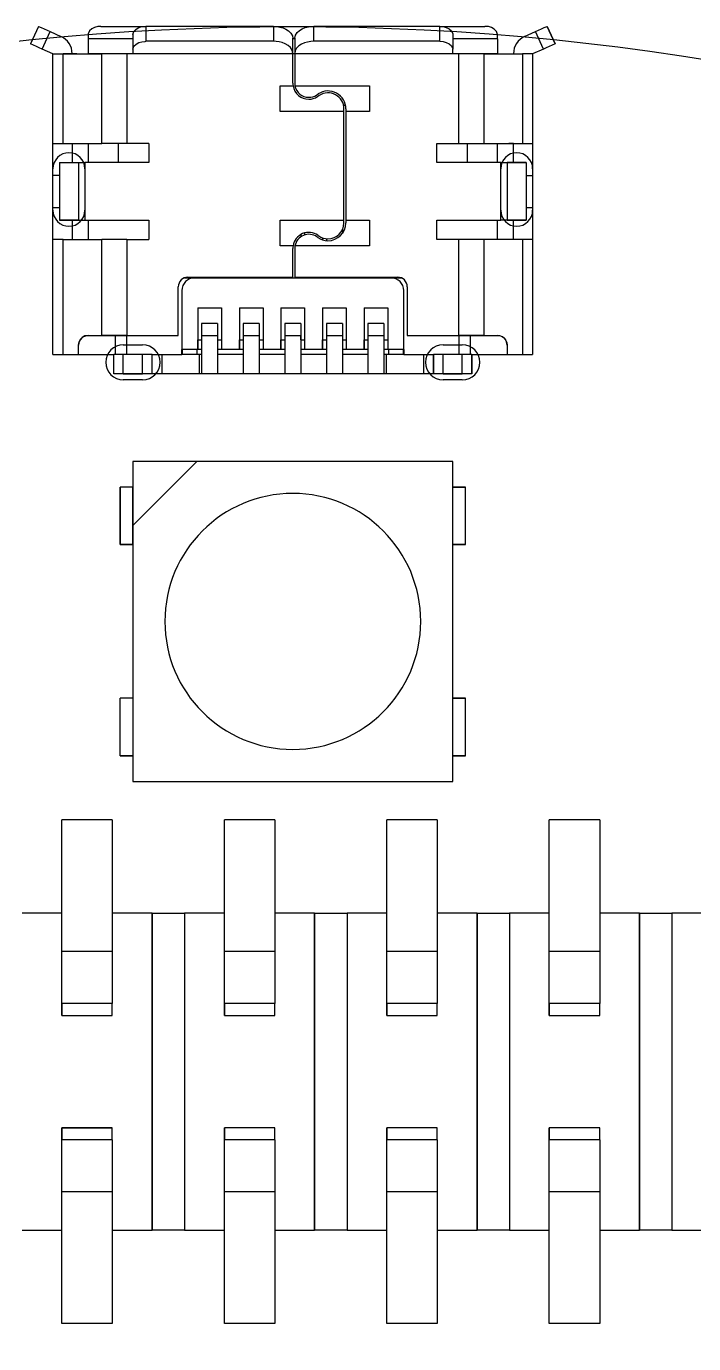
# Model space of a CAD drawing. Extents: x -39.9 to 39.9, y -39.9 to 39.9.
# Drawn here: x -4.17 to 6.27, y 19.31 to 39.9 of the extents above; entities that cross this region are included whole.
import ezdxf

# ---------------------------------------------------------------- set-up
doc = ezdxf.new("R2010")
doc.units = 0
doc.layers.get('0').update_dxf_attribs({"linetype": 'continuous'})

# ---------------------------------------------------------------- blocks, each defined once
blk = doc.blocks.new('PART__FEATURE016')
at = {"color": 0}
for p, q in [((-3.978, 39.9), (-4.1, 39.626)), ((-3.917, 39.545), (-3.795, 39.819)), ((-3.795, 39.819), (-3.625, 39.743)), ((-3.2, 39.775), (-3.2, 39.703)), ((-3, 39.9), (-2.3, 39.9)), ((-2.5, 39.775), (-2.5, 39.541)), ((-0.3, 39.9), (-2.3, 39.9)), ((-2.3, 39.9), (-2.3, 39.666)), ((-0.3, 39.9), (0.33, 39.9)), ((-0.3, 39.9), (-0.3, 39.666)), ((2.3, 39.9), (0.33, 39.9)), ((0.33, 39.666), (0.33, 39.9)), ((2.3, 39.9), (3, 39.9)), ((2.3, 39.666), (2.3, 39.9)), ((2.5, 39.775), (2.5, 39.541)), ((3.2, 39.703), (3.2, 39.775)), ((3.625, 39.743), (3.795, 39.819)), ((3.917, 39.545), (3.795, 39.819)), ((3.978, 39.9), (4.1, 39.626)), ((4.1, 39.626), (3.978, 39.9)), ((-3.75, 39.47), (-3.917, 39.545)), ((-2.5, 39.703), (-3.2, 39.703)), ((-2.5, 39.541), (-2.5, 39.47)), ((-0.3, 39.666), (-2.3, 39.666)), ((0, 39.478), (0, 39.713)), ((0.03, 39.703), (0, 39.703)), ((0.03, 39.713), (0.03, 39.478)), ((2.3, 39.666), (0.33, 39.666)), ((3.2, 39.703), (2.5, 39.703)), ((2.5, 39.47), (2.5, 39.541)), ((3.917, 39.545), (3.75, 39.47)), ((-3.75, 38.07), (-3.75, 39.47)), ((-3.45, 39.47), (-3.589, 39.47)), ((-3.589, 39.47), (-2.985, 39.47)), ((-3.589, 38.07), (-3.589, 39.47)), ((-3.45, 39.473), (-3.45, 39.47)), ((-3.2, 39.472), (-3.2, 39.47)), ((-2.5, 39.472), (-3.2, 39.472)), ((-2.985, 38.07), (-2.985, 39.47)), ((-2.5, 39.47), (-2.596, 39.47)), ((-2.596, 39.47), (-2.596, 38.07)), ((0, 39.47), (-2.5, 39.47)), ((0, 39.47), (0, 39.478)), ((0.03, 39.472), (0, 39.472)), ((0, 39.011), (0, 39.47)), ((0.03, 39.478), (0.03, 39.47)), ((2.5, 39.47), (0.03, 39.47)), ((0.03, 39.47), (0.03, 39.011)), ((3.2, 39.472), (2.5, 39.472)), ((2.596, 39.47), (2.5, 39.47)), ((2.596, 38.07), (2.596, 39.47)), ((2.985, 39.47), (3.589, 39.47)), ((2.985, 39.47), (2.985, 38.07)), ((3.2, 39.47), (3.2, 39.472)), ((3.45, 39.47), (3.45, 39.473)), ((3.589, 39.47), (3.589, 38.07)), ((3.75, 39.47), (3.75, 38.07)), ((-0.2, 38.57), (-0.2, 38.97)), ((-0.2, 38.97), (0.003, 38.97)), ((0.034, 38.97), (1.2, 38.97)), ((1.2, 38.97), (1.2, 38.57)), ((0.37, 38.827), (0.398, 38.845)), ((0.414, 38.82), (0.386, 38.801)), ((0.8, 38.57), (-0.2, 38.57)), ((0.793, 38.67), (0.823, 38.67)), ((0.793, 38.67), (0.823, 38.67)), ((0.8, 38.57), (0.8, 38.61)), ((0.8, 36.87), (0.8, 38.57)), ((0.83, 38.61), (0.83, 38.57)), ((1.2, 38.57), (0.83, 38.57)), ((0.83, 38.57), (0.83, 36.87)), ((-3.75, 37.57), (-3.75, 38.07)), ((-3.589, 38.07), (-2.985, 38.07)), ((-3.2, 38.07), (-3.2, 37.77)), ((-2.725, 37.77), (-2.725, 38.07)), ((-2.25, 38.07), (-2.596, 38.07)), ((-2.25, 38.07), (-2.25, 37.77)), ((2.25, 38.07), (2.596, 38.07)), ((2.25, 37.77), (2.25, 38.07)), ((2.725, 38.07), (2.725, 37.77)), ((2.985, 38.07), (3.589, 38.07)), ((3.2, 37.77), (3.2, 38.07)), ((3.45, 38.07), (3.589, 38.07)), ((3.75, 38.07), (3.75, 37.07)), ((-3.65, 37.77), (-3.35, 37.77)), ((-3.65, 37.77), (-3.65, 36.87)), ((-3.35, 37.77), (-3.35, 36.87)), ((-2.25, 37.77), (-3.25, 37.77)), ((-3.25, 37.77), (-3.25, 36.87)), ((3.25, 37.77), (2.25, 37.77)), ((3.25, 36.87), (3.25, 37.77)), ((3.35, 37.77), (3.65, 37.77)), ((3.35, 37.77), (3.35, 36.87)), ((3.65, 37.77), (3.65, 36.87)), ((-3.75, 37.07), (-3.75, 37.57)), ((-3.65, 37.57), (-3.75, 37.57)), ((3.65, 37.57), (3.75, 37.57)), ((3.75, 37.57), (3.75, 37.07)), ((-3.75, 36.57), (-3.75, 37.07)), ((-3.75, 37.07), (-3.65, 37.07)), ((3.65, 37.07), (3.75, 37.07)), ((-3.65, 36.87), (-3.35, 36.87)), ((-3.25, 36.87), (-2.25, 36.87)), ((-3.2, 36.87), (-3.2, 36.57)), ((-2.25, 36.87), (-2.25, 36.57)), ((-0.2, 36.47), (-0.2, 36.87)), ((-0.2, 36.87), (0.8, 36.87)), ((0.8, 36.83), (0.8, 36.87)), ((0.83, 36.87), (1.2, 36.87)), ((0.83, 36.87), (0.83, 36.83)), ((1.2, 36.87), (1.2, 36.47)), ((2.25, 36.57), (2.25, 36.87)), ((2.25, 36.87), (3.25, 36.87)), ((3.2, 36.57), (3.2, 36.87)), ((3.35, 36.87), (3.65, 36.87)), ((0.125, 36.646), (0.125, 36.611)), ((0.185, 36.671), (0.185, 36.64)), ((0.185, 36.671), (0.185, 36.64)), ((0.775, 36.721), (0.775, 36.664)), ((-3.75, 34.77), (-3.75, 36.57)), ((-3.589, 36.57), (-2.985, 36.57)), ((-3.589, 34.77), (-3.589, 36.57)), ((-2.985, 35.07), (-2.985, 36.57)), ((-2.596, 36.57), (-2.25, 36.57)), ((-2.596, 36.57), (-2.596, 35.07)), ((0.003, 36.47), (-0.2, 36.47)), ((1.2, 36.47), (0.034, 36.47)), ((0.389, 36.601), (0.376, 36.61)), ((0.393, 36.635), (0.407, 36.625)), ((0.465, 36.595), (0.465, 36.563)), ((0.525, 36.581), (0.525, 36.551)), ((2.596, 36.57), (2.25, 36.57)), ((2.596, 35.07), (2.596, 36.57)), ((3.589, 36.57), (2.985, 36.57)), ((2.985, 36.57), (2.985, 35.07)), ((3.589, 36.57), (3.589, 34.77)), ((3.75, 36.57), (3.75, 34.77)), ((0, 35.98), (0, 36.43)), ((0.03, 36.43), (0.03, 35.98)), ((-1.79, 35.07), (-1.79, 35.83)), ((-1.694, 35.97), (-1.535, 35.97)), ((-1.64, 35.98), (0, 35.98)), ((-1.535, 35.97), (1.535, 35.97)), ((-1.525, 35.97), (-1.525, 35.98)), ((-1.525, 35.97), (-1.485, 35.97)), ((-1.485, 35.98), (-1.485, 35.97)), ((-1.425, 35.98), (-1.425, 35.97)), ((-1.425, 35.98), (-1.425, 35.97)), ((-1.425, 35.97), (-1.175, 35.97)), ((-1.175, 35.98), (-1.175, 35.97)), ((-1.115, 35.98), (-1.115, 35.97)), ((-1.115, 35.97), (-0.835, 35.97)), ((-0.835, 35.98), (-0.835, 35.97)), ((-0.775, 35.98), (-0.775, 35.97)), ((-0.775, 35.97), (-0.525, 35.97)), ((-0.525, 35.98), (-0.525, 35.97)), ((-0.465, 35.98), (-0.465, 35.97)), ((-0.465, 35.98), (-0.465, 35.97)), ((-0.465, 35.97), (-0.4, 35.97)), ((-0.185, 35.98), (-0.185, 35.97)), ((-0.125, 35.98), (-0.125, 35.97)), ((0.03, 35.98), (1.64, 35.98)), ((0.125, 35.98), (0.125, 35.97)), ((0.185, 35.98), (0.185, 35.97)), ((0.185, 35.98), (0.185, 35.97)), ((0.4, 35.97), (0.465, 35.97)), ((0.465, 35.98), (0.465, 35.97)), ((0.525, 35.98), (0.525, 35.97)), ((0.525, 35.97), (0.775, 35.97)), ((0.775, 35.98), (0.775, 35.97)), ((0.835, 35.98), (0.835, 35.97)), ((0.835, 35.98), (0.835, 35.97)), ((0.835, 35.97), (1.115, 35.97)), ((1.115, 35.98), (1.115, 35.97)), ((1.175, 35.98), (1.175, 35.97)), ((1.175, 35.98), (1.175, 35.97)), ((1.175, 35.97), (1.425, 35.97)), ((1.425, 35.98), (1.425, 35.97)), ((1.485, 35.98), (1.485, 35.97)), ((1.485, 35.97), (1.525, 35.97)), ((1.525, 35.98), (1.525, 35.97)), ((1.535, 35.97), (1.694, 35.97)), ((1.79, 35.83), (1.79, 35.07)), ((-1.735, 35.77), (-1.735, 34.85)), ((1.735, 34.85), (1.735, 35.77)), ((-1.485, 35.5), (-1.485, 34.85)), ((-1.485, 35.5), (-1.115, 35.5)), ((-1.115, 35.5), (-1.115, 34.85)), ((-0.835, 35.5), (-0.835, 34.85)), ((-0.835, 35.5), (-0.465, 35.5)), ((-0.465, 35.5), (-0.465, 34.85)), ((-0.465, 35.5), (-0.465, 34.85)), ((-0.185, 35.5), (-0.185, 34.85)), ((-0.185, 35.5), (0.185, 35.5)), ((0.185, 35.5), (0.185, 34.85)), ((0.185, 35.5), (0.185, 34.85)), ((0.465, 35.5), (0.465, 34.85)), ((0.465, 35.5), (0.835, 35.5)), ((0.835, 35.5), (0.835, 34.85)), ((0.835, 35.5), (0.835, 34.85)), ((1.115, 35.5), (1.115, 34.85)), ((1.115, 35.5), (1.485, 35.5)), ((1.485, 35.5), (1.485, 34.85)), ((-1.425, 35.257), (-1.425, 35.07)), ((-1.175, 35.257), (-1.425, 35.257)), ((-0.525, 35.257), (-0.775, 35.257)), ((0.125, 35.257), (-0.125, 35.257)), ((0.775, 35.257), (0.525, 35.257)), ((1.175, 35.257), (1.175, 35.07)), ((1.425, 35.257), (1.175, 35.257)), ((-3.2, 35.07), (-2.985, 35.07)), ((-2.773, 35.07), (-2.985, 35.07)), ((-2.773, 34.77), (-2.773, 35.07)), ((-2.596, 35.07), (-1.79, 35.07)), ((-2.596, 34.77), (-2.596, 35.07)), ((-1.485, 35), (-1.425, 35)), ((-1.485, 34.85), (-1.485, 35)), ((-1.425, 35.07), (-1.425, 34.47)), ((-1.425, 35.07), (-1.175, 35.07)), ((-1.175, 35.07), (-1.175, 34.47)), ((-1.175, 35), (-1.115, 35)), ((-1.115, 35), (-1.115, 34.85)), ((-0.835, 35), (-0.775, 35)), ((-0.835, 34.85), (-0.835, 35)), ((-0.775, 35.07), (-0.775, 34.47)), ((-0.775, 35.07), (-0.525, 35.07)), ((-0.525, 35.07), (-0.525, 34.47)), ((-0.525, 35), (-0.465, 35)), ((-0.185, 35), (-0.125, 35)), ((-0.185, 34.85), (-0.185, 35)), ((-0.125, 35.07), (-0.125, 34.47)), ((-0.125, 35.07), (0.125, 35.07)), ((0.125, 35), (0.125, 35.07)), ((0.125, 35.07), (0.125, 34.47)), ((0.125, 35), (0.185, 35)), ((0.465, 35), (0.525, 35)), ((0.465, 34.85), (0.465, 35)), ((0.525, 35.07), (0.525, 34.47)), ((0.525, 35.07), (0.775, 35.07)), ((0.775, 35.07), (0.775, 34.47)), ((0.775, 35), (0.835, 35)), ((1.115, 35), (1.175, 35)), ((1.115, 34.85), (1.115, 35)), ((1.175, 35.07), (1.175, 34.47)), ((1.175, 35.07), (1.425, 35.07)), ((1.425, 35.07), (1.425, 34.47)), ((1.425, 35), (1.485, 35)), ((1.485, 35), (1.485, 34.85)), ((1.79, 35.07), (2.596, 35.07)), ((2.596, 35.07), (2.596, 34.77)), ((2.985, 35.07), (2.773, 35.07)), ((2.773, 35.07), (2.773, 34.77)), ((2.985, 35.07), (3.2, 35.07)), ((-3.35, 34.77), (-3.35, 34.92)), ((-1.485, 34.85), (-1.735, 34.85)), ((-1.735, 34.77), (-1.735, 34.85)), ((-1.73, 34.85), (-1.73, 34.77)), ((-1.5, 34.85), (-1.5, 34.77)), ((-1.425, 34.85), (-1.485, 34.85)), ((-1.115, 34.85), (-1.175, 34.85)), ((-0.835, 34.85), (-1.115, 34.85)), ((-0.775, 34.85), (-0.835, 34.85)), ((-0.465, 34.85), (-0.525, 34.85)), ((-0.185, 34.85), (-0.465, 34.85)), ((-0.125, 34.85), (-0.185, 34.85)), ((0.185, 34.85), (0.125, 34.85)), ((0.465, 34.85), (0.185, 34.85)), ((0.525, 34.85), (0.465, 34.85)), ((0.835, 34.85), (0.775, 34.85)), ((1.115, 34.85), (0.835, 34.85)), ((1.175, 34.85), (1.115, 34.85)), ((1.485, 34.85), (1.425, 34.85)), ((1.735, 34.85), (1.485, 34.85)), ((1.5, 34.77), (1.5, 34.85)), ((1.73, 34.77), (1.73, 34.85)), ((1.735, 34.85), (1.735, 34.77)), ((3.35, 34.92), (3.35, 34.77)), ((-3.589, 34.77), (-3.35, 34.77)), ((-3.35, 34.77), (-2.8, 34.77)), ((-2.8, 34.47), (-2.8, 34.77)), ((-2.35, 34.77), (-2.65, 34.77)), ((-2.65, 34.47), (-2.65, 34.77)), ((-2.35, 34.47), (-2.35, 34.77)), ((-2.2, 34.47), (-2.2, 34.77)), ((-2.2, 34.77), (-1.735, 34.77)), ((-2.05, 34.77), (-2.05, 34.47)), ((-1.46, 34.77), (-1.735, 34.77)), ((-1.46, 34.47), (-1.46, 34.77)), ((-0.775, 34.77), (-1.175, 34.77)), ((-0.125, 34.77), (-0.525, 34.77)), ((0.525, 34.77), (0.125, 34.77)), ((1.175, 34.77), (0.775, 34.77)), ((1.735, 34.77), (1.46, 34.77)), ((1.46, 34.77), (1.46, 34.47)), ((1.735, 34.77), (2.2, 34.77)), ((2.05, 34.47), (2.05, 34.77)), ((2.2, 34.77), (2.2, 34.47)), ((2.2, 34.47), (2.2, 34.77)), ((2.65, 34.77), (2.35, 34.77)), ((2.35, 34.47), (2.35, 34.77)), ((2.65, 34.47), (2.65, 34.77)), ((2.8, 34.77), (3.35, 34.77)), ((2.8, 34.77), (2.8, 34.47)), ((2.8, 34.47), (2.8, 34.77)), ((3.35, 34.77), (3.589, 34.77)), ((-2.35, 34.47), (-2.65, 34.47)), ((-1.46, 34.47), (-2.05, 34.47)), ((-1.175, 34.47), (-1.425, 34.47)), ((1.26, 34.47), (-1.26, 34.47)), ((1.2, 34.47), (-1.2, 34.47)), ((-0.525, 34.47), (-0.775, 34.47)), ((0.125, 34.47), (-0.125, 34.47)), ((0.775, 34.47), (0.525, 34.47)), ((1.425, 34.47), (1.175, 34.47)), ((2.05, 34.47), (1.46, 34.47)), ((2.65, 34.47), (2.35, 34.47))]:
    blk.add_line(p, q, dxfattribs=at)
for points in [[(-3.978, 39.9), (-3.932, 39.88), (-3.887, 39.859), (-3.841, 39.839), (-3.795, 39.819)], [(-3, 39.9), (-3.05, 39.896), (-3.098, 39.884), (-3.143, 39.862), (-3.18, 39.829), (-3.2, 39.784), (-3.2, 39.775)], [(-2.5, 39.775), (-2.485, 39.822), (-2.45, 39.858), (-2.406, 39.881), (-2.358, 39.895), (-2.308, 39.9), (-2.3, 39.9)], [(-0.3, 39.9), (-0.25, 39.897), (-0.201, 39.889), (-0.153, 39.876), (-0.107, 39.856), (-0.065, 39.829), (-0.03, 39.794), (-0.006, 39.75), (0, 39.713)], [(0.03, 39.713), (0.04, 39.761), (0.067, 39.803), (0.105, 39.836), (0.148, 39.862), (0.194, 39.88), (0.243, 39.892), (0.292, 39.899), (0.33, 39.9)], [(2.3, 39.9), (2.35, 39.896), (2.398, 39.884), (2.443, 39.862), (2.48, 39.829), (2.5, 39.784), (2.5, 39.775)], [(3.2, 39.775), (3.185, 39.822), (3.15, 39.858), (3.106, 39.881), (3.058, 39.895), (3.008, 39.9), (3, 39.9)], [(3.795, 39.819), (3.841, 39.839), (3.887, 39.859), (3.932, 39.88), (3.978, 39.9)], [(-3.917, 39.545), (-3.963, 39.565), (-4.009, 39.585), (-4.054, 39.606), (-4.1, 39.626)], [(-3.2, 39.703), (-3.2, 39.653), (-3.2, 39.603), (-3.2, 39.553), (-3.2, 39.503), (-3.2, 39.472)], [(-2.5, 39.541), (-2.485, 39.588), (-2.45, 39.623), (-2.406, 39.646), (-2.358, 39.66), (-2.308, 39.665), (-2.3, 39.666)], [(0, 39.478), (-0.01, 39.527), (-0.037, 39.569), (-0.075, 39.602), (-0.118, 39.627), (-0.164, 39.645), (-0.213, 39.657), (-0.262, 39.664), (-0.3, 39.666)], [(0.33, 39.666), (0.28, 39.663), (0.231, 39.655), (0.183, 39.641), (0.137, 39.622), (0.095, 39.595), (0.06, 39.559), (0.036, 39.515), (0.03, 39.478)], [(2.3, 39.666), (2.35, 39.662), (2.398, 39.649), (2.443, 39.628), (2.48, 39.595), (2.5, 39.549), (2.5, 39.541)], [(3.2, 39.703), (3.2, 39.653), (3.2, 39.603), (3.2, 39.553), (3.2, 39.503), (3.2, 39.472)], [(4.1, 39.626), (4.054, 39.606), (4.009, 39.585), (3.963, 39.565), (3.917, 39.545)], [(-3.75, 39.47), (-3.7, 39.47), (-3.65, 39.47), (-3.6, 39.47), (-3.589, 39.47)], [(-3.45, 39.47), (-3.4, 39.47), (-3.35, 39.47), (-3.3, 39.47), (-3.25, 39.47), (-3.2, 39.47)], [(-3.377, 39.47), (-3.427, 39.47), (-3.45, 39.47)], [(-2.596, 39.47), (-2.646, 39.47), (-2.696, 39.47), (-2.746, 39.47), (-2.796, 39.47), (-2.846, 39.47), (-2.896, 39.47), (-2.946, 39.47), (-2.985, 39.47)], [(2.985, 39.47), (2.935, 39.47), (2.885, 39.47), (2.835, 39.47), (2.785, 39.47), (2.735, 39.47), (2.685, 39.47), (2.635, 39.47), (2.596, 39.47)], [(3.75, 39.47), (3.7, 39.47), (3.65, 39.47), (3.6, 39.47), (3.589, 39.47)], [(-3.75, 37.57), (-3.75, 37.62), (-3.75, 37.67), (-3.75, 37.72), (-3.75, 37.77), (-3.75, 37.82), (-3.75, 37.87), (-3.75, 37.92), (-3.75, 37.97), (-3.75, 38.02), (-3.75, 38.07)], [(-3.75, 38.07), (-3.75, 38.07)], [(-3.75, 38.07), (-3.7, 38.07), (-3.65, 38.07), (-3.6, 38.07), (-3.589, 38.07)], [(-3.45, 38.07), (-3.45, 38.07)], [(-3.45, 38.07), (-3.45, 38.02), (-3.45, 37.97), (-3.45, 37.92), (-3.45, 37.87), (-3.45, 37.82), (-3.45, 37.77)], [(-2.596, 38.07), (-2.646, 38.07), (-2.696, 38.07), (-2.746, 38.07), (-2.796, 38.07), (-2.846, 38.07), (-2.896, 38.07), (-2.946, 38.07), (-2.985, 38.07)], [(2.596, 38.07), (2.646, 38.07), (2.696, 38.07), (2.746, 38.07), (2.796, 38.07), (2.846, 38.07), (2.896, 38.07), (2.946, 38.07), (2.985, 38.07)], [(3.45, 38.07), (3.4, 38.07), (3.377, 38.07)], [(3.45, 37.77), (3.45, 37.82), (3.45, 37.87), (3.45, 37.92), (3.45, 37.97), (3.45, 38.02), (3.45, 38.07)], [(3.45, 38.07), (3.45, 38.07)], [(3.589, 38.07), (3.639, 38.07), (3.689, 38.07), (3.739, 38.07), (3.75, 38.07)], [(3.75, 38.07), (3.75, 38.02), (3.75, 37.97), (3.75, 37.92), (3.75, 37.87), (3.75, 37.82), (3.75, 37.77), (3.75, 37.72), (3.75, 37.67), (3.75, 37.62), (3.75, 37.57)], [(3.75, 38.07), (3.75, 38.07)], [(-3.35, 37.77), (-3.3, 37.77), (-3.25, 37.77)], [(3.25, 37.77), (3.3, 37.77), (3.35, 37.77)], [(3.65, 37.77), (3.6, 37.77), (3.55, 37.77), (3.5, 37.77), (3.45, 37.77), (3.4, 37.77), (3.35, 37.77)], [(-3.75, 36.57), (-3.75, 36.62), (-3.75, 36.67), (-3.75, 36.72), (-3.75, 36.77), (-3.75, 36.82), (-3.75, 36.87), (-3.75, 36.92), (-3.75, 36.97), (-3.75, 37.02), (-3.75, 37.07)], [(3.75, 37.07), (3.75, 37.02), (3.75, 36.97), (3.75, 36.92), (3.75, 36.87), (3.75, 36.82), (3.75, 36.77), (3.75, 36.72), (3.75, 36.67), (3.75, 36.62), (3.75, 36.57)], [(-3.35, 36.87), (-3.4, 36.87), (-3.45, 36.87), (-3.5, 36.87), (-3.55, 36.87), (-3.6, 36.87), (-3.65, 36.87)], [(-3.45, 36.87), (-3.45, 36.82), (-3.45, 36.77), (-3.45, 36.72), (-3.45, 36.67), (-3.45, 36.62), (-3.45, 36.57)], [(-3.35, 36.87), (-3.3, 36.87), (-3.25, 36.87)], [(3.35, 36.87), (3.3, 36.87), (3.25, 36.87)], [(3.65, 36.87), (3.6, 36.87), (3.55, 36.87), (3.5, 36.87), (3.45, 36.87), (3.4, 36.87), (3.35, 36.87)], [(3.45, 36.57), (3.45, 36.62), (3.45, 36.67), (3.45, 36.72), (3.45, 36.77), (3.45, 36.82), (3.45, 36.87)], [(-3.75, 36.57), (-3.75, 36.57)], [(-3.589, 36.57), (-3.639, 36.57), (-3.689, 36.57), (-3.739, 36.57), (-3.75, 36.57)], [(-3.45, 36.57), (-3.45, 36.57)], [(-2.596, 36.57), (-2.646, 36.57), (-2.696, 36.57), (-2.746, 36.57), (-2.796, 36.57), (-2.846, 36.57), (-2.896, 36.57), (-2.946, 36.57), (-2.985, 36.57)], [(2.985, 36.57), (2.935, 36.57), (2.885, 36.57), (2.835, 36.57), (2.785, 36.57), (2.735, 36.57), (2.685, 36.57), (2.635, 36.57), (2.596, 36.57)], [(3.45, 36.57), (3.45, 36.57)], [(3.75, 36.57), (3.7, 36.57), (3.65, 36.57), (3.6, 36.57), (3.589, 36.57)], [(3.75, 36.57), (3.75, 36.57)], [(1.525, 35.97), (1.535, 35.97)], [(-1.425, 35.257), (-1.425, 35.207), (-1.425, 35.157), (-1.425, 35.107), (-1.425, 35.07)], [(-1.175, 35.257), (-1.175, 35.207), (-1.175, 35.157), (-1.175, 35.107), (-1.175, 35.07)], [(-0.775, 35.257), (-0.775, 35.207), (-0.775, 35.157), (-0.775, 35.107), (-0.775, 35.07)], [(-0.525, 35.257), (-0.525, 35.207), (-0.525, 35.157), (-0.525, 35.107), (-0.525, 35.07)], [(-0.125, 35.257), (-0.125, 35.207), (-0.125, 35.157), (-0.125, 35.107), (-0.125, 35.07)], [(0.125, 35.257), (0.125, 35.207), (0.125, 35.157), (0.125, 35.107), (0.125, 35.07)], [(0.525, 35.257), (0.525, 35.207), (0.525, 35.157), (0.525, 35.107), (0.525, 35.07)], [(0.775, 35.257), (0.775, 35.207), (0.775, 35.157), (0.775, 35.107), (0.775, 35.07)], [(1.175, 35.257), (1.175, 35.207), (1.175, 35.157), (1.175, 35.107), (1.175, 35.07)], [(1.425, 35.257), (1.425, 35.207), (1.425, 35.157), (1.425, 35.107), (1.425, 35.07)], [(-3.2, 35.07), (-3.249, 35.062), (-3.293, 35.038), (-3.326, 35.001), (-3.346, 34.955), (-3.35, 34.92)], [(-3.35, 34.92), (-3.342, 34.969), (-3.318, 35.013), (-3.281, 35.046), (-3.235, 35.066), (-3.2, 35.07)], [(-2.985, 35.07), (-2.935, 35.07), (-2.885, 35.07), (-2.835, 35.07), (-2.785, 35.07), (-2.735, 35.07), (-2.685, 35.07), (-2.635, 35.07), (-2.596, 35.07)], [(-2.596, 35.07), (-2.646, 35.07), (-2.696, 35.07), (-2.746, 35.07), (-2.773, 35.07)], [(2.773, 35.07), (2.723, 35.07), (2.673, 35.07), (2.623, 35.07), (2.596, 35.07)], [(2.596, 35.07), (2.646, 35.07), (2.696, 35.07), (2.746, 35.07), (2.796, 35.07), (2.846, 35.07), (2.896, 35.07), (2.946, 35.07), (2.985, 35.07)], [(3.35, 34.92), (3.342, 34.969), (3.318, 35.013), (3.281, 35.046), (3.235, 35.066), (3.2, 35.07)], [(3.2, 35.07), (3.249, 35.062), (3.293, 35.038), (3.326, 35.001), (3.346, 34.955), (3.35, 34.92)], [(-3.75, 34.77), (-3.7, 34.77), (-3.65, 34.77), (-3.6, 34.77), (-3.589, 34.77)], [(-2.65, 34.77), (-2.7, 34.77), (-2.75, 34.77), (-2.8, 34.77)], [(-2.2, 34.77), (-2.25, 34.77), (-2.3, 34.77), (-2.35, 34.77)], [(-1.425, 34.77), (-1.46, 34.77)], [(1.46, 34.77), (1.425, 34.77)], [(2.35, 34.77), (2.3, 34.77), (2.25, 34.77), (2.2, 34.77)], [(2.8, 34.77), (2.75, 34.77), (2.7, 34.77), (2.65, 34.77)], [(3.589, 34.77), (3.639, 34.77), (3.689, 34.77), (3.739, 34.77), (3.75, 34.77)], [(-2.65, 34.47), (-2.7, 34.47), (-2.75, 34.47), (-2.8, 34.47)], [(-2.65, 34.47), (-2.6, 34.47), (-2.55, 34.47), (-2.5, 34.47), (-2.45, 34.47), (-2.4, 34.47), (-2.35, 34.47)], [(-2.2, 34.47), (-2.25, 34.47), (-2.3, 34.47), (-2.35, 34.47)], [(-2.05, 34.47), (-2.1, 34.47), (-2.15, 34.47), (-2.2, 34.47)], [(-1.26, 34.47), (-1.31, 34.47), (-1.36, 34.47), (-1.41, 34.47), (-1.46, 34.47)], [(1.46, 34.47), (1.41, 34.47), (1.36, 34.47), (1.31, 34.47), (1.26, 34.47)], [(2.2, 34.47), (2.15, 34.47), (2.1, 34.47), (2.05, 34.47)], [(2.35, 34.47), (2.3, 34.47), (2.25, 34.47), (2.2, 34.47)], [(2.35, 34.47), (2.4, 34.47), (2.45, 34.47), (2.5, 34.47), (2.55, 34.47), (2.6, 34.47), (2.65, 34.47)], [(2.8, 34.47), (2.75, 34.47), (2.7, 34.47), (2.65, 34.47)]]:
    blk.add_lwpolyline(points, dxfattribs=at)
for centre, radius, start, end in [((-3.745, 39.473), 0.295, 0, 65.9795), ((3.745, 39.473), 0.295, 114.0205, 180), ((0.25, 39.011), 0.25, 180, -170.5108), ((0.25, 39.011), 0.25, -170.5108, -90), ((0.25, 39.011), 0.22, -180, -169.2022), ((0.25, 39.011), 0.22, -169.2022, -90), ((0.25, 39.011), 0.22, -90, -57.0291), ((0.25, 39.011), 0.25, -90, -57.0291), ((0.55, 38.61), 0.28, 0, 122.9709), ((0.55, 38.61), 0.25, 0, 122.9709), ((0.25, 36.43), 0.25, 55.008, 170.7551), ((0.25, 36.43), 0.22, 55.008, 169.4809), ((0.55, 36.83), 0.28, -90, 0), ((0.55, 36.83), 0.25, -90, 0), ((0.25, 36.43), 0.25, 170.7551, -180), ((0.25, 36.43), 0.22, 169.4809, -180), ((0.55, 36.83), 0.28, -124.992, -90), ((0.55, 36.83), 0.25, -124.992, -90), ((-1.64, 35.83), 0.15, 90, -180), ((-1.535, 35.77), 0.2, 90, 180), ((-1.535, 35.77), 0.2, 90, 180), ((1.535, 35.77), 0.2, 0, 90), ((1.535, 35.77), 0.2, 0, 90), ((1.64, 35.83), 0.15, 0, 90), ((1.64, 35.83), 0.15, 0, 68.9605)]:
    blk.add_arc(centre, radius, start, end, dxfattribs=at)
blk = doc.blocks.new('PART__FEATURE030')
at = {"color": 0}
for p, q in [((-1.5, 33.1), (-2.5, 33.1)), ((-1.5, 33.1), (-2.5, 32.1)), ((-2.5, 33.1), (-2.5, 32.1)), ((2.5, 33.1), (-1.5, 33.1)), ((2.5, 28.1), (2.5, 33.1)), ((-2.5, 32.7), (-2.7, 32.7)), ((-2.7, 31.8), (-2.7, 32.7)), ((-2.7, 32.7), (-2.7, 31.8)), ((-2.5, 31.8), (-2.5, 32.7)), ((2.5, 32.7), (2.7, 32.7)), ((2.7, 31.8), (2.7, 32.7)), ((-2.5, 32.1), (-2.5, 28.1)), ((-2.7, 31.8), (-2.5, 31.8)), ((2.7, 31.8), (2.5, 31.8)), ((-2.5, 29.4), (-2.7, 29.4)), ((-2.7, 28.5), (-2.7, 29.4)), ((2.5, 29.4), (2.7, 29.4)), ((2.7, 28.5), (2.7, 29.4)), ((-2.7, 28.5), (-2.5, 28.5)), ((2.7, 28.5), (2.5, 28.5)), ((-2.5, 28.1), (2.5, 28.1))]:
    blk.add_line(p, q, dxfattribs=at)
for points in [[(2.7, 32.7), (2.65, 32.7), (2.6, 32.7), (2.55, 32.7), (2.5, 32.7)], [(-2.5, 31.8), (-2.55, 31.8), (-2.6, 31.8), (-2.65, 31.8), (-2.7, 31.8)], [(2.5, 31.8), (2.55, 31.8), (2.6, 31.8), (2.65, 31.8), (2.7, 31.8)], [(2.7, 29.4), (2.65, 29.4), (2.6, 29.4), (2.55, 29.4), (2.5, 29.4)], [(-2.5, 28.5), (-2.55, 28.5), (-2.6, 28.5), (-2.65, 28.5), (-2.7, 28.5)], [(2.5, 28.5), (2.55, 28.5), (2.6, 28.5), (2.65, 28.5), (2.7, 28.5)]]:
    blk.add_lwpolyline(points, dxfattribs=at)
for start, end in [(90, -90), (-90, 90)]:
    blk.add_arc((0, 30.6), 2, start, end, dxfattribs=at)
blk = doc.blocks.new('PART__FEATURE025')
at = {"color": 0}
for p, q in [((-3.6097, 25.4426), (-3.6097, 27.5)), ((-2.8223, 27.5), (-3.6097, 27.5)), ((-2.8223, 27.5), (-2.8223, 25.4426)), ((-1.0697, 25.4426), (-1.0697, 27.5)), ((-0.2823, 27.5), (-1.0697, 27.5)), ((-0.2823, 27.5), (-0.2823, 25.4426)), ((1.4703, 25.4426), (1.4703, 27.5)), ((2.2577, 27.5), (1.4703, 27.5)), ((2.2577, 27.5), (2.2577, 25.4426)), ((4.0103, 25.4426), (4.0103, 27.5)), ((4.7977, 27.5), (4.0103, 27.5)), ((4.7977, 27.5), (4.7977, 25.4426)), ((-3.6097, 26.0395), (-4.232, 26.0395)), ((-2.2, 26.0395), (-2.8223, 26.0395)), ((-2.2, 26.0395), (-1.692, 26.0395)), ((-2.2, 21.0865), (-2.2, 26.0395)), ((-2.2, 26.0395), (-2.2, 21.0865)), ((-1.0697, 26.0395), (-1.692, 26.0395)), ((-1.692, 26.0395), (-1.692, 21.0865)), ((-1.692, 26.0395), (-1.692, 21.0865)), ((0.34, 26.0395), (-0.2823, 26.0395)), ((0.34, 26.0395), (0.848, 26.0395)), ((0.34, 21.0865), (0.34, 26.0395)), ((0.34, 26.0395), (0.34, 21.0865)), ((1.4703, 26.0395), (0.848, 26.0395)), ((0.848, 26.0395), (0.848, 21.0865)), ((2.88, 26.0395), (2.2577, 26.0395)), ((2.88, 26.0395), (3.388, 26.0395)), ((2.88, 21.0865), (2.88, 26.0395)), ((2.88, 26.0395), (2.88, 21.0865)), ((4.0103, 26.0395), (3.388, 26.0395)), ((3.388, 26.0395), (3.388, 21.0865)), ((5.42, 26.0395), (4.7977, 26.0395)), ((5.42, 26.0395), (5.928, 26.0395)), ((5.42, 21.0865), (5.42, 26.0395)), ((5.42, 26.0395), (5.42, 21.0865)), ((6.5503, 26.0395), (5.928, 26.0395)), ((5.928, 26.0395), (5.928, 21.0865)), ((-2.8223, 25.4426), (-3.6097, 25.4426)), ((-0.2823, 25.4426), (-1.0697, 25.4426)), ((2.2577, 25.4426), (1.4703, 25.4426)), ((4.7977, 25.4426), (4.0103, 25.4426)), ((-3.6097, 24.6298), (-3.6097, 24.4393)), ((-3.6097, 24.4393), (-3.6097, 24.6298)), ((-2.8223, 24.6298), (-3.6097, 24.6298)), ((-2.8223, 24.4393), (-2.8223, 24.6298)), ((-1.0697, 24.6298), (-1.0697, 24.4393)), ((-1.0697, 24.4393), (-1.0697, 24.6298)), ((-0.2823, 24.6298), (-1.0697, 24.6298)), ((-0.2823, 24.4393), (-0.2823, 24.6298)), ((1.4703, 24.6298), (1.4703, 24.4393)), ((1.4703, 24.4393), (1.4703, 24.6298)), ((2.2577, 24.6298), (1.4703, 24.6298)), ((2.2577, 24.4393), (2.2577, 24.6298)), ((4.0103, 24.6298), (4.0103, 24.4393)), ((4.0103, 24.4393), (4.0103, 24.6298)), ((4.7977, 24.6298), (4.0103, 24.6298)), ((4.7977, 24.4393), (4.7977, 24.6298)), ((-3.6097, 24.4393), (-2.8223, 24.4393)), ((-1.0697, 24.4393), (-0.2823, 24.4393)), ((1.4703, 24.4393), (2.2577, 24.4393)), ((4.0103, 24.4393), (4.7977, 24.4393)), ((-3.6097, 22.6867), (-3.6097, 22.4962)), ((-2.8223, 22.6867), (-3.6097, 22.6867)), ((-3.6097, 22.4962), (-3.6097, 22.6867)), ((-3.6097, 22.6867), (-2.8223, 22.6867)), ((-2.8223, 22.4962), (-2.8223, 22.6867)), ((-1.0697, 22.6867), (-1.0697, 22.4962)), ((-0.2823, 22.6867), (-1.0697, 22.6867)), ((-1.0697, 22.4962), (-1.0697, 22.6867)), ((-0.2823, 22.4962), (-0.2823, 22.6867)), ((1.4703, 22.6867), (1.4703, 22.4962)), ((2.2577, 22.6867), (1.4703, 22.6867)), ((1.4703, 22.4962), (1.4703, 22.6867)), ((2.2577, 22.4962), (2.2577, 22.6867)), ((4.0103, 22.6867), (4.0103, 22.4962)), ((4.7977, 22.6867), (4.0103, 22.6867)), ((4.0103, 22.4962), (4.0103, 22.6867)), ((4.7977, 22.4962), (4.7977, 22.6867)), ((-2.8223, 22.4962), (-3.6097, 22.4962)), ((-0.2823, 22.4962), (-1.0697, 22.4962)), ((2.2577, 22.4962), (1.4703, 22.4962)), ((4.7977, 22.4962), (4.0103, 22.4962)), ((-3.6097, 19.626), (-3.6097, 21.6834)), ((-2.8223, 21.6834), (-3.6097, 21.6834)), ((-2.8223, 21.6834), (-2.8223, 19.626)), ((-1.0697, 19.626), (-1.0697, 21.6834)), ((-0.2823, 21.6834), (-1.0697, 21.6834)), ((-0.2823, 21.6834), (-0.2823, 19.626)), ((1.4703, 19.626), (1.4703, 21.6834)), ((2.2577, 21.6834), (1.4703, 21.6834)), ((2.2577, 21.6834), (2.2577, 19.626)), ((4.0103, 19.626), (4.0103, 21.6834)), ((4.7977, 21.6834), (4.0103, 21.6834)), ((4.7977, 21.6834), (4.7977, 19.626)), ((-4.232, 21.0865), (-3.6097, 21.0865)), ((-2.8223, 21.0865), (-2.2, 21.0865)), ((-1.692, 21.0865), (-2.2, 21.0865)), ((-1.692, 21.0865), (-1.0697, 21.0865)), ((-0.2823, 21.0865), (0.34, 21.0865)), ((0.848, 21.0865), (0.34, 21.0865)), ((0.848, 21.0865), (1.4703, 21.0865)), ((2.2577, 21.0865), (2.88, 21.0865)), ((3.388, 21.0865), (2.88, 21.0865)), ((3.388, 21.0865), (4.0103, 21.0865)), ((4.7977, 21.0865), (5.42, 21.0865)), ((5.928, 21.0865), (5.42, 21.0865)), ((5.928, 21.0865), (6.5503, 21.0865)), ((-2.8223, 19.626), (-3.6097, 19.626)), ((-0.2823, 19.626), (-1.0697, 19.626)), ((2.2577, 19.626), (1.4703, 19.626)), ((4.7977, 19.626), (4.0103, 19.626))]:
    blk.add_line(p, q, dxfattribs=at)
for points in [[(-3.6097, 24.6298), (-3.6097, 24.6798), (-3.6097, 24.7298), (-3.6097, 24.7798), (-3.6097, 24.8298), (-3.6097, 24.8798), (-3.6097, 24.9298), (-3.6097, 24.9798), (-3.6097, 25.0298), (-3.6097, 25.0798), (-3.6097, 25.1298), (-3.6097, 25.1798), (-3.6097, 25.2298), (-3.6097, 25.2798), (-3.6097, 25.3298), (-3.6097, 25.3798), (-3.6097, 25.4298), (-3.6097, 25.4426)], [(-2.8223, 25.4426), (-2.8223, 25.3926), (-2.8223, 25.3426), (-2.8223, 25.2926), (-2.8223, 25.2426), (-2.8223, 25.1926), (-2.8223, 25.1426), (-2.8223, 25.0926), (-2.8223, 25.0426), (-2.8223, 24.9926), (-2.8223, 24.9426), (-2.8223, 24.8926), (-2.8223, 24.8426), (-2.8223, 24.7926), (-2.8223, 24.7426), (-2.8223, 24.6926), (-2.8223, 24.6426), (-2.8223, 24.6298)], [(-1.0697, 24.6298), (-1.0697, 24.6798), (-1.0697, 24.7298), (-1.0697, 24.7798), (-1.0697, 24.8298), (-1.0697, 24.8798), (-1.0697, 24.9298), (-1.0697, 24.9798), (-1.0697, 25.0298), (-1.0697, 25.0798), (-1.0697, 25.1298), (-1.0697, 25.1798), (-1.0697, 25.2298), (-1.0697, 25.2798), (-1.0697, 25.3298), (-1.0697, 25.3798), (-1.0697, 25.4298), (-1.0697, 25.4426)], [(-0.2823, 25.4426), (-0.2823, 25.3926), (-0.2823, 25.3426), (-0.2823, 25.2926), (-0.2823, 25.2426), (-0.2823, 25.1926), (-0.2823, 25.1426), (-0.2823, 25.0926), (-0.2823, 25.0426), (-0.2823, 24.9926), (-0.2823, 24.9426), (-0.2823, 24.8926), (-0.2823, 24.8426), (-0.2823, 24.7926), (-0.2823, 24.7426), (-0.2823, 24.6926), (-0.2823, 24.6426), (-0.2823, 24.6298)], [(1.4703, 24.6298), (1.4703, 24.6798), (1.4703, 24.7298), (1.4703, 24.7798), (1.4703, 24.8298), (1.4703, 24.8798), (1.4703, 24.9298), (1.4703, 24.9798), (1.4703, 25.0298), (1.4703, 25.0798), (1.4703, 25.1298), (1.4703, 25.1798), (1.4703, 25.2298), (1.4703, 25.2798), (1.4703, 25.3298), (1.4703, 25.3798), (1.4703, 25.4298), (1.4703, 25.4426)], [(2.2577, 25.4426), (2.2577, 25.3926), (2.2577, 25.3426), (2.2577, 25.2926), (2.2577, 25.2426), (2.2577, 25.1926), (2.2577, 25.1426), (2.2577, 25.0926), (2.2577, 25.0426), (2.2577, 24.9926), (2.2577, 24.9426), (2.2577, 24.8926), (2.2577, 24.8426), (2.2577, 24.7926), (2.2577, 24.7426), (2.2577, 24.6926), (2.2577, 24.6426), (2.2577, 24.6298)], [(4.0103, 24.6298), (4.0103, 24.6798), (4.0103, 24.7298), (4.0103, 24.7798), (4.0103, 24.8298), (4.0103, 24.8798), (4.0103, 24.9298), (4.0103, 24.9798), (4.0103, 25.0298), (4.0103, 25.0798), (4.0103, 25.1298), (4.0103, 25.1798), (4.0103, 25.2298), (4.0103, 25.2798), (4.0103, 25.3298), (4.0103, 25.3798), (4.0103, 25.4298), (4.0103, 25.4426)], [(4.7977, 25.4426), (4.7977, 25.3926), (4.7977, 25.3426), (4.7977, 25.2926), (4.7977, 25.2426), (4.7977, 25.1926), (4.7977, 25.1426), (4.7977, 25.0926), (4.7977, 25.0426), (4.7977, 24.9926), (4.7977, 24.9426), (4.7977, 24.8926), (4.7977, 24.8426), (4.7977, 24.7926), (4.7977, 24.7426), (4.7977, 24.6926), (4.7977, 24.6426), (4.7977, 24.6298)], [(-3.6097, 21.6834), (-3.6097, 21.7334), (-3.6097, 21.7834), (-3.6097, 21.8334), (-3.6097, 21.8834), (-3.6097, 21.9334), (-3.6097, 21.9834), (-3.6097, 22.0334), (-3.6097, 22.0834), (-3.6097, 22.1334), (-3.6097, 22.1834), (-3.6097, 22.2334), (-3.6097, 22.2834), (-3.6097, 22.3334), (-3.6097, 22.3834), (-3.6097, 22.4334), (-3.6097, 22.4834), (-3.6097, 22.4962)], [(-2.8223, 22.4962), (-2.8223, 22.4462), (-2.8223, 22.3962), (-2.8223, 22.3462), (-2.8223, 22.2962), (-2.8223, 22.2462), (-2.8223, 22.1962), (-2.8223, 22.1462), (-2.8223, 22.0962), (-2.8223, 22.0462), (-2.8223, 21.9962), (-2.8223, 21.9462), (-2.8223, 21.8962), (-2.8223, 21.8462), (-2.8223, 21.7962), (-2.8223, 21.7462), (-2.8223, 21.6962), (-2.8223, 21.6834)], [(-1.0697, 21.6834), (-1.0697, 21.7334), (-1.0697, 21.7834), (-1.0697, 21.8334), (-1.0697, 21.8834), (-1.0697, 21.9334), (-1.0697, 21.9834), (-1.0697, 22.0334), (-1.0697, 22.0834), (-1.0697, 22.1334), (-1.0697, 22.1834), (-1.0697, 22.2334), (-1.0697, 22.2834), (-1.0697, 22.3334), (-1.0697, 22.3834), (-1.0697, 22.4334), (-1.0697, 22.4834), (-1.0697, 22.4962)], [(-0.2823, 22.4962), (-0.2823, 22.4462), (-0.2823, 22.3962), (-0.2823, 22.3462), (-0.2823, 22.2962), (-0.2823, 22.2462), (-0.2823, 22.1962), (-0.2823, 22.1462), (-0.2823, 22.0962), (-0.2823, 22.0462), (-0.2823, 21.9962), (-0.2823, 21.9462), (-0.2823, 21.8962), (-0.2823, 21.8462), (-0.2823, 21.7962), (-0.2823, 21.7462), (-0.2823, 21.6962), (-0.2823, 21.6834)], [(1.4703, 21.6834), (1.4703, 21.7334), (1.4703, 21.7834), (1.4703, 21.8334), (1.4703, 21.8834), (1.4703, 21.9334), (1.4703, 21.9834), (1.4703, 22.0334), (1.4703, 22.0834), (1.4703, 22.1334), (1.4703, 22.1834), (1.4703, 22.2334), (1.4703, 22.2834), (1.4703, 22.3334), (1.4703, 22.3834), (1.4703, 22.4334), (1.4703, 22.4834), (1.4703, 22.4962)], [(2.2577, 22.4962), (2.2577, 22.4462), (2.2577, 22.3962), (2.2577, 22.3462), (2.2577, 22.2962), (2.2577, 22.2462), (2.2577, 22.1962), (2.2577, 22.1462), (2.2577, 22.0962), (2.2577, 22.0462), (2.2577, 21.9962), (2.2577, 21.9462), (2.2577, 21.8962), (2.2577, 21.8462), (2.2577, 21.7962), (2.2577, 21.7462), (2.2577, 21.6962), (2.2577, 21.6834)], [(4.0103, 21.6834), (4.0103, 21.7334), (4.0103, 21.7834), (4.0103, 21.8334), (4.0103, 21.8834), (4.0103, 21.9334), (4.0103, 21.9834), (4.0103, 22.0334), (4.0103, 22.0834), (4.0103, 22.1334), (4.0103, 22.1834), (4.0103, 22.2334), (4.0103, 22.2834), (4.0103, 22.3334), (4.0103, 22.3834), (4.0103, 22.4334), (4.0103, 22.4834), (4.0103, 22.4962)], [(4.7977, 22.4962), (4.7977, 22.4462), (4.7977, 22.3962), (4.7977, 22.3462), (4.7977, 22.2962), (4.7977, 22.2462), (4.7977, 22.1962), (4.7977, 22.1462), (4.7977, 22.0962), (4.7977, 22.0462), (4.7977, 21.9962), (4.7977, 21.9462), (4.7977, 21.8962), (4.7977, 21.8462), (4.7977, 21.7962), (4.7977, 21.7462), (4.7977, 21.6962), (4.7977, 21.6834)], [(4.0103, 21.4548), (4.0103, 21.5048), (4.0103, 21.5548), (4.0103, 21.6048), (4.0103, 21.6548), (4.0103, 21.6834)]]:
    blk.add_lwpolyline(points, dxfattribs=at)
blk = doc.blocks.new('PART__FEATURE')
at = {"color": 0}
for p, q in [((-3.75, 37.025), (-3.75, 37.675)), ((-3.25, 37.675), (-3.25, 37.025)), ((3.25, 37.025), (3.25, 37.675)), ((3.75, 37.675), (3.75, 37.025)), ((-2.65, 34.925), (-2.35, 34.925)), ((2.35, 34.925), (2.65, 34.925)), ((-2.35, 34.375), (-2.65, 34.375)), ((2.65, 34.375), (2.35, 34.375))]:
    blk.add_line(p, q, dxfattribs=at)
blk.add_circle((0, 0), 39.898, dxfattribs=at)
for centre, radius, start, end in [((-3.5, 37.675), 0.25, 90, -180), ((-3.5, 37.675), 0.25, 0, 90), ((3.5, 37.675), 0.25, 90, -180), ((3.5, 37.675), 0.25, 0, 90), ((-3.5, 37.025), 0.25, 180, -90), ((-3.5, 37.025), 0.25, -90, 0), ((3.5, 37.025), 0.25, 180, -90), ((3.5, 37.025), 0.25, -90, 0), ((-2.65, 34.65), 0.275, 90, -180), ((-2.35, 34.65), 0.275, 0, 90), ((2.35, 34.65), 0.275, 90, -180), ((2.65, 34.65), 0.275, 0, 90), ((-2.65, 34.65), 0.275, -180, -90), ((-2.35, 34.65), 0.275, -90, 0), ((2.35, 34.65), 0.275, -180, -90), ((2.65, 34.65), 0.275, -90, 0)]:
    blk.add_arc(centre, radius, start, end, dxfattribs=at)

msp = doc.modelspace()

# ---------------------------------------------------------------- block references
at = {"color": 0}
for name in ['PART__FEATURE', 'PART__FEATURE016', 'PART__FEATURE030', 'PART__FEATURE025']:
    msp.add_blockref(name, (0, 0), dxfattribs=at)

doc.saveas('drawing.dxf')
